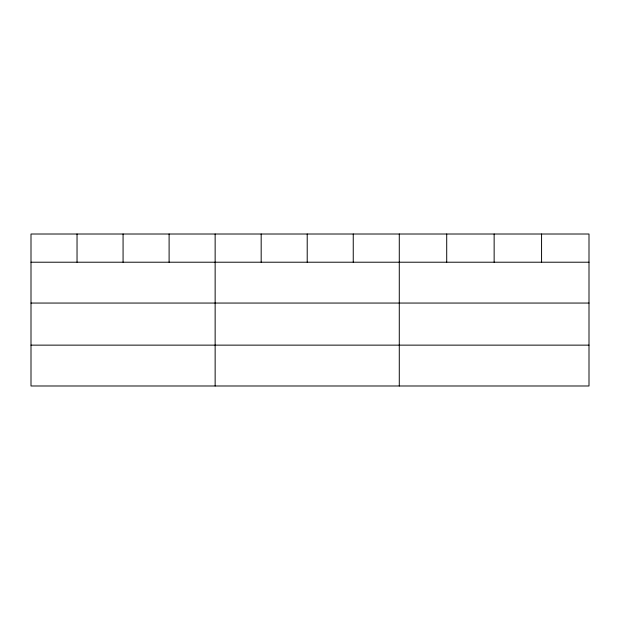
<?xml version="1.0" encoding="UTF-8"?>
<svg xmlns="http://www.w3.org/2000/svg" width="620" height="620" viewBox="0 0 620 620"><rect width="100%" height="100%" fill="white"/><g stroke="black" fill="none" stroke-linecap="round" stroke-linejoin="round"><path stroke-width="0.93" d="M589 303.056L589 234.011L31 234.011L31 385.989L589 385.989L589 303.056L31 303.056M31 262.214L589 262.214M31 345.138L589 345.138M541.57 234.011L541.57 262.214M494.14 234.011L494.14 262.214M446.71 234.011L446.71 262.214M399.28 234.011L399.28 385.989M353.245 234.011L353.245 262.214M307.21 234.011L307.21 262.214M261.175 234.011L261.175 262.214M215.14 234.011L215.14 385.989M169.105 234.011L169.105 262.214M123.07 234.011L123.07 262.214M77.035 234.011L77.035 262.214"/></g></svg>
